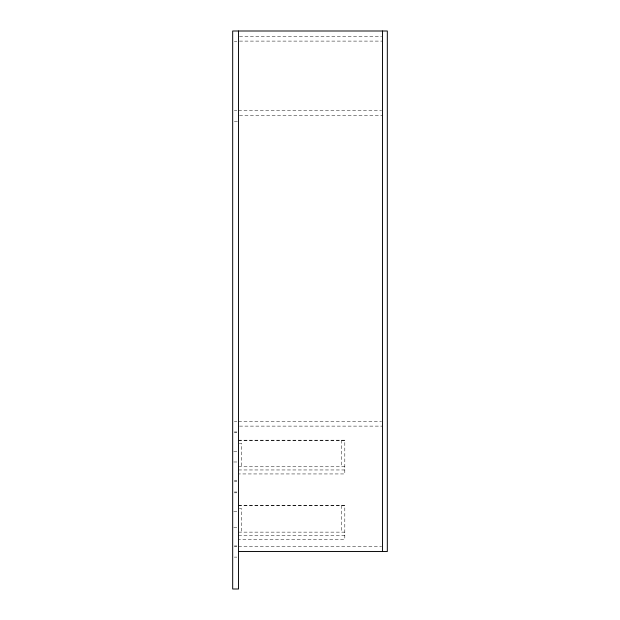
<?xml version="1.0" encoding="UTF-8"?>
<svg xmlns="http://www.w3.org/2000/svg" width="620" height="620" viewBox="0 0 620 620"><rect width="100%" height="100%" fill="white"/><g stroke="black" fill="none" stroke-linecap="round" stroke-linejoin="round"><path stroke-width="0.46" stroke-dasharray="3.1 2.33" d="M239.49 36.316L381.571 36.316M239.49 41.098L382.54 41.098M234.345 41.625L236.856 41.625M234.345 110.717L236.856 110.717M238.522 110.717L381.571 110.717M239.49 115.498L382.54 115.498M234.345 121.342L238.522 121.342M234.345 421.337L236.856 421.337M238.522 421.337L381.571 421.337M239.49 426.118L382.54 426.118M234.345 431.962L236.856 431.962M234.345 432.76L236.856 432.76M238.522 440.2L344.805 440.2L344.805 473.943L238.522 473.943M238.522 440.363L344.805 440.363M239.32 443.385L241.715 443.385L241.715 466.775M233.74 451.36L238.522 451.36M233.74 461.985L238.522 461.985M238.522 466.775L344.805 466.775M238.522 469.96L344.805 469.96M234.345 480.585L236.856 480.585M234.345 481.384L236.856 481.384M234.345 492.017L236.856 492.017M234.345 492.815L236.856 492.815M238.522 505.564L344.805 505.564L344.805 539.315L238.522 539.315M238.522 505.726L344.805 505.726M239.32 508.757L241.715 508.757L241.715 532.138M233.74 511.415L238.522 511.415M233.74 527.357L238.522 527.357M238.522 532.138L344.805 532.138M238.522 535.323L344.805 535.323M234.345 545.957L236.856 545.957M234.345 546.484L236.856 546.484M238.522 546.755L381.571 546.755M234.345 557.116L236.856 557.116M341.62 440.2L341.62 466.775M341.62 505.564L341.62 532.138"/><path stroke-width="0.93" d="M238.522 551.537L387.322 551.537L387.322 31L232.678 31L232.678 589L238.522 589L238.522 31M382.54 31L382.54 551.537"/></g></svg>
